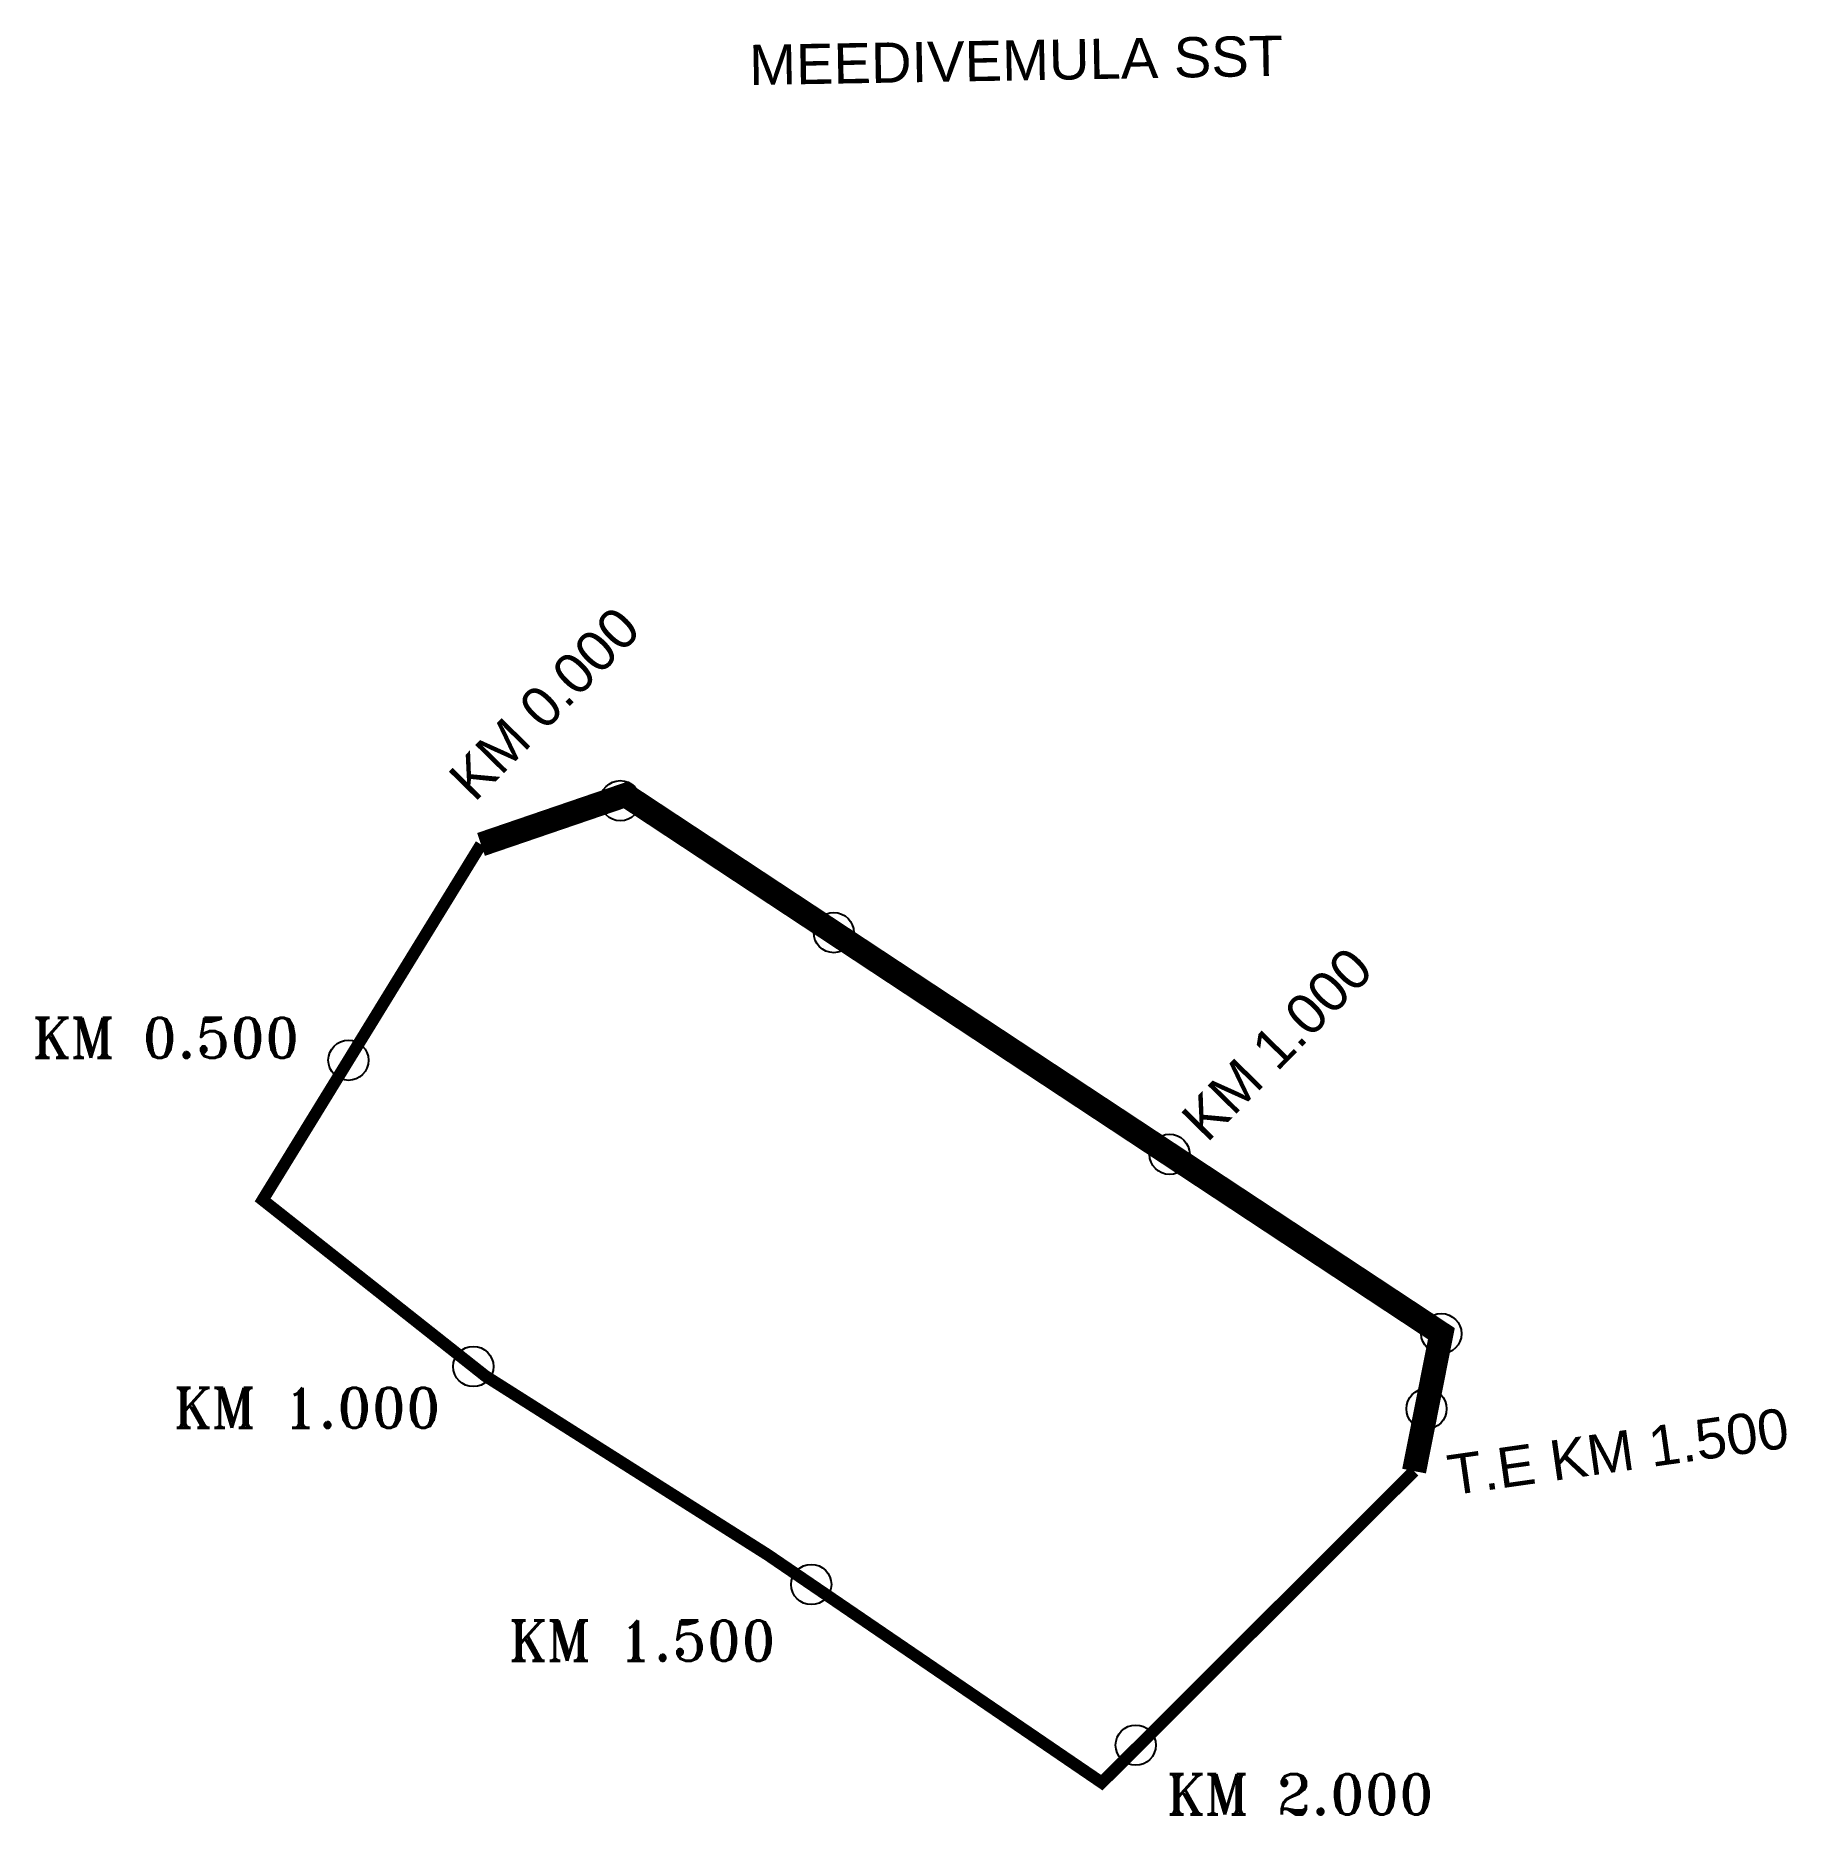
# Model space of a CAD drawing. Header units: millimetres. Extents: x 188278 to 197666, y 1731278 to 1739816.
# Drawn here: x 188278 to 190455, y 1731278 to 1733489 of the extents above; entities outside this region: 1.
import ezdxf

# ---------------------------------------------------------------- set-up
doc = ezdxf.new("R2010")
doc.units = ezdxf.units.MM
doc.header["$LTSCALE"] = 15
doc.header["$PDMODE"] = 32
doc.header["$PDSIZE"] = 50
doc.layers.add('text2', color=7, linetype='Continuous')
doc.styles.add('FONT1', font='Arial')
doc.styles.add('section', font='romant.shx', dxfattribs={"height": 2})

msp = doc.modelspace()

# ---------------------------------------------------------------- hatches: boundary and pattern name
at = {"layer": 'text2'}
h = msp.add_hatch(dxfattribs=at)
h.set_pattern_fill('ANGLE', color=5)
h.set_pattern_definition([(0, (0, 0), (0, 6.985), [5.08, -1.905]), (90, (0, 0), (-6.985, 4e-16), [5.08, -1.905])])
h.paths.add_polyline_path([(196675.5, 1739816.1), (197665.6, 1739605.9), (197621.8, 1739399.7), (196631.8, 1739610)], flags=17)
h.paths.add_polyline_path([(196675.5, 1739816.1), (197665.6, 1739605.9), (197621.8, 1739399.7), (196631.8, 1739610)], flags=17)

# ---------------------------------------------------------------- linework, layer by layer
at = {"layer": 'text2', "color": 244, "true_color": 0x991b1e}
msp.add_lwpolyline([(189991.5, 1731704.7, 30, 30, 0), (190025.4, 1731875.5, 30, 30, 0), (189011.4, 1732545.1, 30, 30, 0), (189011.4, 1732545.1, 30, 30, 0), (188831.9, 1732483.7, 0, 0, 0)], format="xyseb", dxfattribs=at)
at = {"layer": 'text2', "color": 5}
msp.add_lwpolyline([(189991.5, 1731704.7, 15, 15, 0), (189603.4, 1731317.4, 15, 15, 0), (189188.1, 1731600.7, 15, 15, 0), (188837.3, 1731822.9, 15, 15, 0), (188560.5, 1732041.8, 15, 15, 0), (188831.9, 1732483.7, 0, 0, 0)], format="xyseb", dxfattribs=at)
at = {"layer": 'text2', "color": 3}
for p in [(189005, 1732538), (189270.3, 1732374.1), (188667.1, 1732215.4), (189687.6, 1732098.5), (190025.4, 1731875.5), (188822.3, 1731834.7), (190006.9, 1731782.1), (189242.3, 1731563.7), (189645.6, 1731364)]:
    msp.add_point(p, dxfattribs=at)

# ---------------------------------------------------------------- texts
at = {"color": 1, "style": 'FONT1'}
for s, rotation, p in [('MEEDIVEMULA SST', 1.0101, (189165.6, 1733427.6)), ('KM 0.000', 45.5055, (188823.7, 1732535)), ('KM 1.000', 45.5055, (189734.1, 1732111.7)), ('T.E KM 1.500', 8.0761, (190037.2, 1731674.4))]:
    msp.add_text(s, height=50, rotation=rotation, dxfattribs=at).set_placement(p)
at = {"layer": 'text2', "color": 3, "char_height": 50, "width": 387.5, "attachment_point": 1, "style": 'section'}
for s, insert in [('KM 0.500', (188274, 1732268.3)), ('KM 1.000', (188449.4, 1731808.4)), ('KM 1.500', (188865.9, 1731519)), ('KM 2.000', (189683.5, 1731327.9))]:
    msp.add_mtext(s, dxfattribs=dict(at, insert=insert))

doc.saveas('drawing.dxf')
